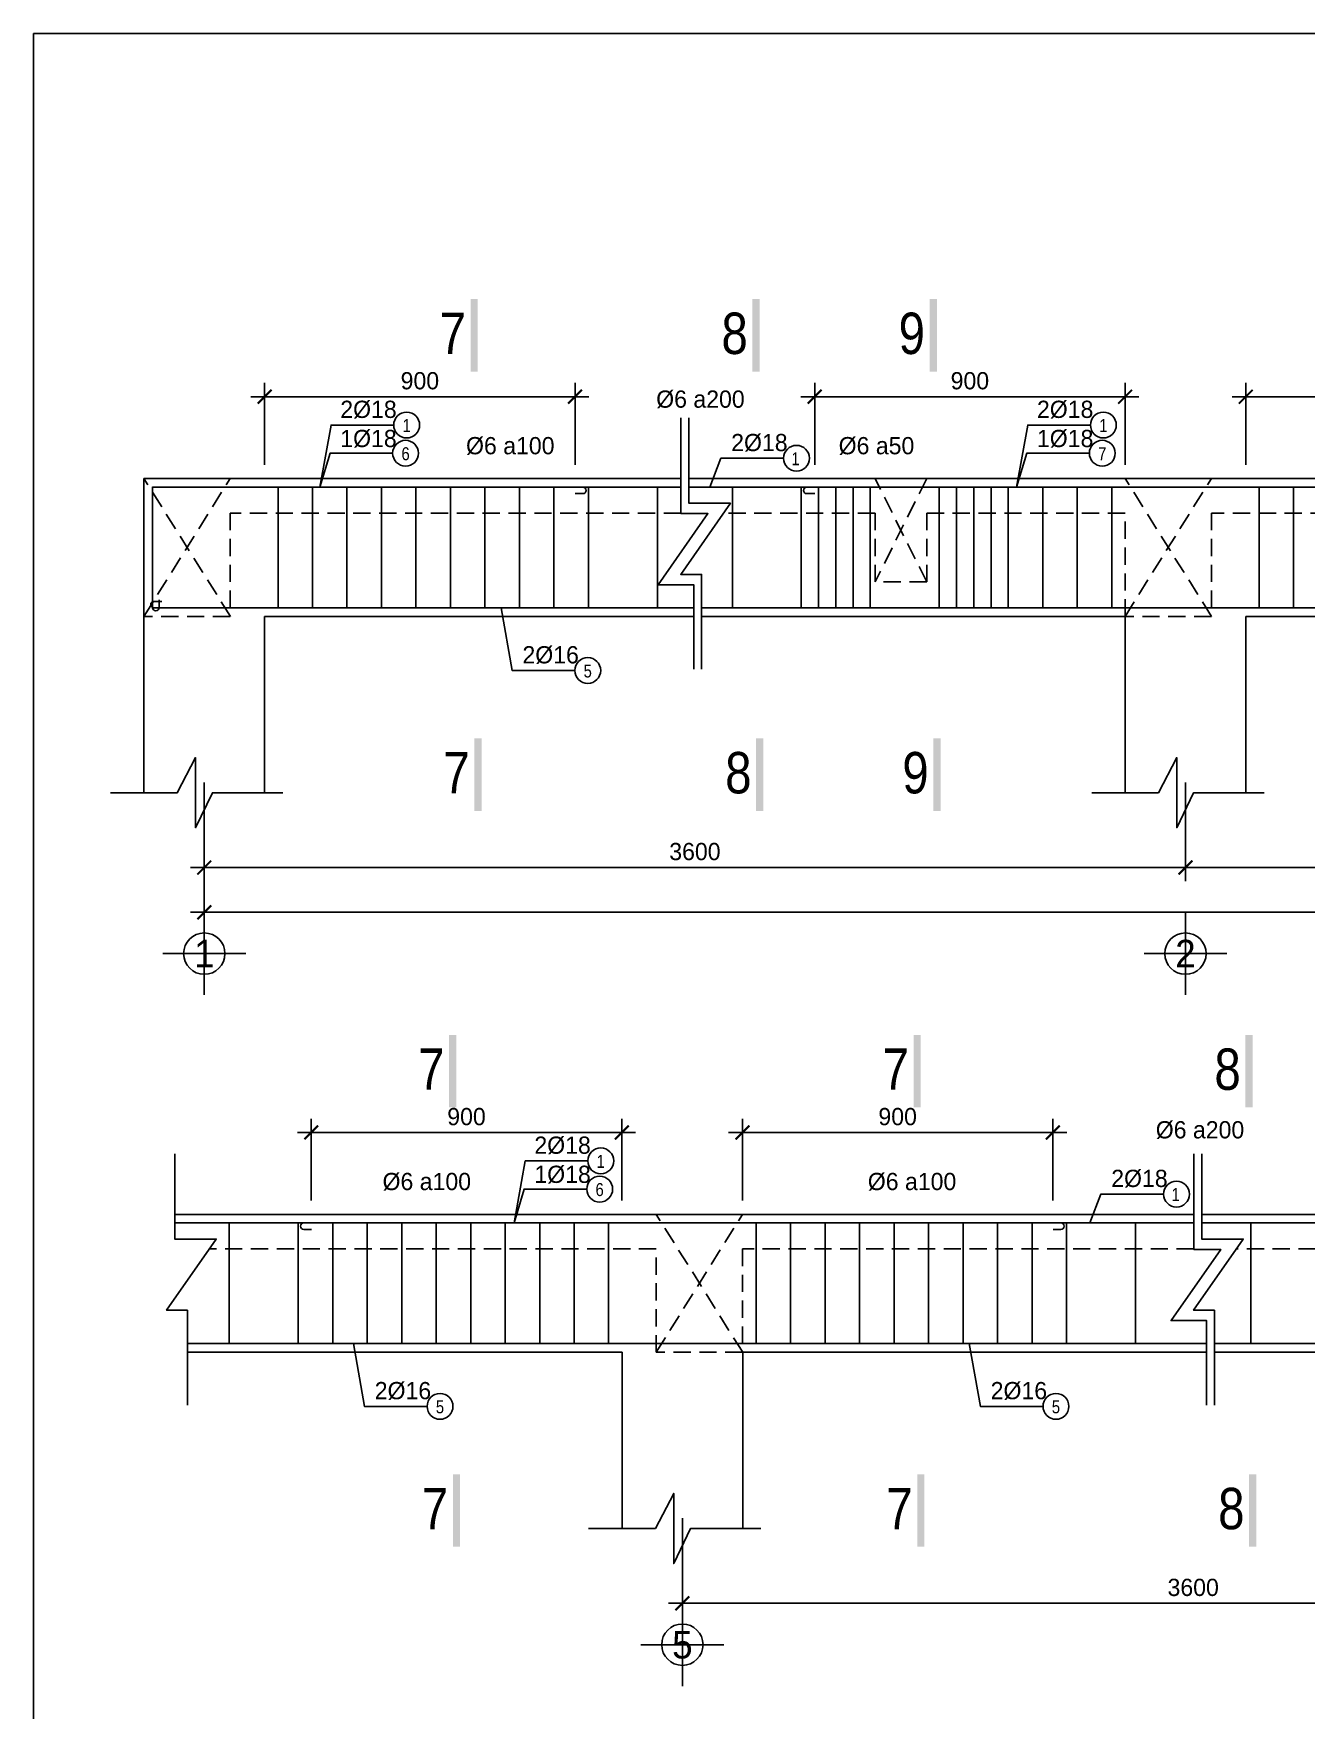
# Model space of a CAD drawing. Extents: x -317 to 4260, y -2056 to 757.
# Drawn here: x 2236.7 to 2421.2, y 509.1 to 752.3 of the extents above; entities that cross this region are included whole.
import ezdxf
from ezdxf.enums import TextEntityAlignment as Align

# ---------------------------------------------------------------- set-up
doc = ezdxf.new("R2010")
doc.units = 0
doc.header["$MEASUREMENT"] = 0
doc.linetypes.add('CENTER2', pattern=[1.125, 0.75, -0.125, 0.125, -0.125])
doc.linetypes.add('HIDDEN', pattern=[0.375, 0.25, -0.125])
doc.layers.get('0').update_dxf_attribs({"linetype": 'CONTINUOUS'})
doc.layers.get('DEFPOINTS').update_dxf_attribs({"linetype": 'CONTINUOUS'})
for name, color, linetype in [('DAI', 3, 'CONTINUOUS'), ('DIM', 1, 'CONTINUOUS'), ('DUT', 7, 'CENTER2'), ('MOTAAR', 1, 'CONTINUOUS'), ('TEXT', 7, 'CONTINUOUS'), ('THEP', 6, 'CONTINUOUS'), ('TU1', 9, 'CONTINUOUS'), ('TUONG', 7, 'CONTINUOUS')]:
    doc.layers.add(name, color=color, linetype=linetype)
doc.styles.add('DIM-NEW', font='VHELVCN.TTF')
doc.styles.add('style1', font='VGOUDYN.TTF')
doc.styles.add('T2', font='VTIMESN.TTF')
doc.dimstyles.new('TL20', dxfattribs={"dimtxt": 2.5, "dimasz": 2, "dimexe": 2, "dimexo": 2, "dimgap": 1, "dimtad": 1, "dimdec": 0, "dimlfac": 20, "dimzin": 0, "dimdsep": 46, "dimtxsty": 'T2', "dimblk": 'ARCHTICK', "dimcen": 2.5, "dimdle": 2, "dimclrd": 1, "dimclre": 1, "dimclrt": 2, "dimadec": 0, "dimazin": 0, "dimtfac": 1, "dimtdec": 0, "dimtix": 1, "dimtofl": 0, "dimtmove": 0, "dimatfit": 0, "dimldrblk": 'ARCHTICK', "dimfxl": 0, "dimtolj": 1, "dimtzin": 0, "dimlwd": -1, "dimlwe": -1, "dimarcsym": 0})

# ---------------------------------------------------------------- blocks, each defined once
blk = doc.blocks.new('_ARCHTICK')
at = {"color": 0, "linetype": 'ByBlock', "const_width": 0.15}
blk.add_lwpolyline([(-0.5, -0.5), (0.5, 0.5)], dxfattribs=at)
blk = doc.blocks.new('*D56')
at = {"layer": 'DEFPOINTS', "color": 0}
for p in [(2330.72, 538.99), (2478.83, 538.99), (2478.83, 524.66)]:
    blk.add_point(p, dxfattribs=at)
at = {"layer": 'TUONG', "color": 1}
for p, q in [((2330.72, 536.99), (2330.72, 522.66)), ((2478.83, 536.99), (2478.83, 522.66)), ((2328.72, 524.66), (2480.83, 524.66))]:
    blk.add_line(p, q, dxfattribs=at)
at = {"layer": 'TUONG', "color": 1, "xscale": 2, "yscale": 2, "zscale": 2, "rotation": 180}
blk.add_blockref('_ARCHTICK', (2330.72, 524.66), dxfattribs=at)
at = {"layer": 'TUONG', "color": 1, "xscale": 2, "yscale": 2, "zscale": 2}
blk.add_blockref('_ARCHTICK', (2478.83, 524.66), dxfattribs=at)
at = {"layer": 'TUONG', "color": 2, "insert": (2404.77, 526.95), "char_height": 2.5, "attachment_point": 5, "style": 'T2'}
blk.add_mtext('\\A1;3600', dxfattribs=at)
blk = doc.blocks.new('*D50')
at = {"layer": 'DEFPOINTS', "color": 0}
for p in [(2276.93, 592.94), (2276.93, 581.06), (2321.93, 581.06)]:
    blk.add_point(p, dxfattribs=at)
at = {"layer": 'TUONG', "color": 1}
for p, q in [((2276.93, 583.06), (2276.93, 594.94)), ((2321.93, 583.06), (2321.93, 594.94)), ((2323.93, 592.94), (2274.93, 592.94))]:
    blk.add_line(p, q, dxfattribs=at)
at = {"layer": 'TUONG', "color": 1, "xscale": 2, "yscale": 2, "zscale": 2, "rotation": 180}
blk.add_blockref('_ARCHTICK', (2276.93, 592.94), dxfattribs=at)
at = {"layer": 'TUONG', "color": 1, "xscale": 2, "yscale": 2, "zscale": 2}
blk.add_blockref('_ARCHTICK', (2321.93, 592.94), dxfattribs=at)
at = {"layer": 'TUONG', "color": 2, "insert": (2299.43, 595.23), "char_height": 2.5, "attachment_point": 5, "style": 'T2'}
blk.add_mtext('\\A1;900', dxfattribs=at)
blk = doc.blocks.new('*D49')
at = {"layer": 'DEFPOINTS', "color": 0}
for p in [(2384.43, 592.94), (2339.43, 581.06), (2384.43, 581.06)]:
    blk.add_point(p, dxfattribs=at)
at = {"layer": 'TUONG', "color": 1}
for p, q in [((2339.43, 583.06), (2339.43, 594.94)), ((2384.43, 583.06), (2384.43, 594.94)), ((2337.43, 592.94), (2386.43, 592.94))]:
    blk.add_line(p, q, dxfattribs=at)
at = {"layer": 'TUONG', "color": 1, "xscale": 2, "yscale": 2, "zscale": 2, "rotation": 180}
blk.add_blockref('_ARCHTICK', (2339.43, 592.94), dxfattribs=at)
at = {"layer": 'TUONG', "color": 1, "xscale": 2, "yscale": 2, "zscale": 2}
blk.add_blockref('_ARCHTICK', (2384.43, 592.94), dxfattribs=at)
at = {"layer": 'TUONG', "color": 2, "insert": (2361.93, 595.23), "char_height": 2.5, "attachment_point": 5, "style": 'T2'}
blk.add_mtext('\\A1;900', dxfattribs=at)
blk = doc.blocks.new('truc2')
at = {"layer": 'MOTAAR'}
for p, q in [((0, -15), (0, 0)), ((7.5, -7.5), (-7.5, -7.5))]:
    blk.add_line(p, q, dxfattribs=at)
blk.add_lwpolyline([(0, -3.5), (0, -1.84)], dxfattribs=at)
blk.add_circle((0, -7.5), 3.75, dxfattribs=at)
at = {"layer": 'TEXT', "style": 'T2'}
blk.add_attdef('1', text='', height=5, dxfattribs=at).set_placement((0, -7.5), align=Align.MIDDLE_CENTER)
blk = doc.blocks.new('*D82')
at = {"layer": 'DEFPOINTS', "color": 0}
for p in [(2261.42, 631.37), (2983.31, 631.37), (2983.31, 624.88)]:
    blk.add_point(p, dxfattribs=at)
at = {"layer": 'TUONG', "color": 1}
for p, q in [((2261.42, 629.37), (2261.42, 622.88)), ((2983.31, 629.37), (2983.31, 622.88)), ((2259.42, 624.88), (2985.31, 624.88))]:
    blk.add_line(p, q, dxfattribs=at)
at = {"layer": 'TUONG', "color": 1, "xscale": 2, "yscale": 2, "zscale": 2, "rotation": 180}
blk.add_blockref('_ARCHTICK', (2261.42, 624.88), dxfattribs=at)
at = {"layer": 'TUONG', "color": 1, "xscale": 2, "yscale": 2, "zscale": 2}
blk.add_blockref('_ARCHTICK', (2983.31, 624.88), dxfattribs=at)
at = {"layer": 'TUONG', "color": 2, "insert": (2622.37, 627.18), "char_height": 2.5, "attachment_point": 5, "style": 'T2'}
blk.add_mtext('\\A1;27600', dxfattribs=at)
blk = doc.blocks.new('*D78')
at = {"layer": 'DEFPOINTS', "color": 0}
for p in [(2403.65, 645.71), (2555.9, 645.71), (2555.9, 631.37)]:
    blk.add_point(p, dxfattribs=at)
at = {"layer": 'TUONG', "color": 1}
for p, q in [((2403.65, 643.71), (2403.65, 629.37)), ((2555.9, 643.71), (2555.9, 629.37)), ((2401.65, 631.37), (2557.9, 631.37))]:
    blk.add_line(p, q, dxfattribs=at)
at = {"layer": 'TUONG', "color": 1, "xscale": 2, "yscale": 2, "zscale": 2, "rotation": 180}
blk.add_blockref('_ARCHTICK', (2403.65, 631.37), dxfattribs=at)
at = {"layer": 'TUONG', "color": 1, "xscale": 2, "yscale": 2, "zscale": 2}
blk.add_blockref('_ARCHTICK', (2555.9, 631.37), dxfattribs=at)
at = {"layer": 'TUONG', "color": 2, "insert": (2479.78, 633.67), "char_height": 2.5, "attachment_point": 5, "style": 'T2'}
blk.add_mtext('\\A1;3600', dxfattribs=at)
blk = doc.blocks.new('*D77')
at = {"layer": 'DEFPOINTS', "color": 0}
for p in [(2261.42, 645.71), (2403.65, 645.71), (2403.65, 631.37)]:
    blk.add_point(p, dxfattribs=at)
at = {"layer": 'TUONG', "color": 1}
for p, q in [((2261.42, 643.71), (2261.42, 629.37)), ((2403.65, 643.71), (2403.65, 629.37)), ((2259.42, 631.37), (2405.65, 631.37))]:
    blk.add_line(p, q, dxfattribs=at)
at = {"layer": 'TUONG', "color": 1, "xscale": 2, "yscale": 2, "zscale": 2, "rotation": 180}
blk.add_blockref('_ARCHTICK', (2261.42, 631.37), dxfattribs=at)
at = {"layer": 'TUONG', "color": 1, "xscale": 2, "yscale": 2, "zscale": 2}
blk.add_blockref('_ARCHTICK', (2403.65, 631.37), dxfattribs=at)
at = {"layer": 'TUONG', "color": 2, "insert": (2332.54, 633.67), "char_height": 2.5, "attachment_point": 5, "style": 'T2'}
blk.add_mtext('\\A1;3600', dxfattribs=at)
blk = doc.blocks.new('*D61')
at = {"layer": 'DEFPOINTS', "color": 0}
for p in [(2457.4, 699.65), (2412.4, 687.78), (2457.4, 687.78)]:
    blk.add_point(p, dxfattribs=at)
at = {"layer": 'TUONG', "color": 1}
for p, q in [((2412.4, 689.78), (2412.4, 701.65)), ((2457.4, 689.78), (2457.4, 701.65)), ((2410.4, 699.65), (2459.4, 699.65))]:
    blk.add_line(p, q, dxfattribs=at)
at = {"layer": 'TUONG', "color": 1, "xscale": 2, "yscale": 2, "zscale": 2, "rotation": 180}
blk.add_blockref('_ARCHTICK', (2412.4, 699.65), dxfattribs=at)
at = {"layer": 'TUONG', "color": 1, "xscale": 2, "yscale": 2, "zscale": 2}
blk.add_blockref('_ARCHTICK', (2457.4, 699.65), dxfattribs=at)
at = {"layer": 'TUONG', "color": 2, "insert": (2434.9, 701.95), "char_height": 2.5, "attachment_point": 5, "style": 'T2'}
blk.add_mtext('\\A1;900', dxfattribs=at)
blk = doc.blocks.new('*D60')
at = {"layer": 'DEFPOINTS', "color": 0}
for p in [(2349.9, 699.65), (2349.9, 687.78), (2394.9, 687.78)]:
    blk.add_point(p, dxfattribs=at)
at = {"layer": 'TUONG', "color": 1}
for p, q in [((2349.9, 689.78), (2349.9, 701.65)), ((2394.9, 689.78), (2394.9, 701.65)), ((2396.9, 699.65), (2347.9, 699.65))]:
    blk.add_line(p, q, dxfattribs=at)
at = {"layer": 'TUONG', "color": 1, "xscale": 2, "yscale": 2, "zscale": 2, "rotation": 180}
blk.add_blockref('_ARCHTICK', (2349.9, 699.65), dxfattribs=at)
at = {"layer": 'TUONG', "color": 1, "xscale": 2, "yscale": 2, "zscale": 2}
blk.add_blockref('_ARCHTICK', (2394.9, 699.65), dxfattribs=at)
at = {"layer": 'TUONG', "color": 2, "insert": (2372.4, 701.95), "char_height": 2.5, "attachment_point": 5, "style": 'T2'}
blk.add_mtext('\\A1;900', dxfattribs=at)
blk = doc.blocks.new('*D59')
at = {"layer": 'DEFPOINTS', "color": 0}
for p in [(2315.17, 699.65), (2270.17, 687.78), (2315.17, 687.78)]:
    blk.add_point(p, dxfattribs=at)
at = {"layer": 'TUONG', "color": 1}
for p, q in [((2270.17, 689.78), (2270.17, 701.65)), ((2315.17, 689.78), (2315.17, 701.65)), ((2268.17, 699.65), (2317.17, 699.65))]:
    blk.add_line(p, q, dxfattribs=at)
at = {"layer": 'TUONG', "color": 1, "xscale": 2, "yscale": 2, "zscale": 2, "rotation": 180}
blk.add_blockref('_ARCHTICK', (2270.17, 699.65), dxfattribs=at)
at = {"layer": 'TUONG', "color": 1, "xscale": 2, "yscale": 2, "zscale": 2}
blk.add_blockref('_ARCHTICK', (2315.17, 699.65), dxfattribs=at)
at = {"layer": 'TUONG', "color": 2, "insert": (2292.67, 701.95), "char_height": 2.5, "attachment_point": 5, "style": 'T2'}
blk.add_mtext('\\A1;900', dxfattribs=at)

msp = doc.modelspace()

# ---------------------------------------------------------------- linework, layer by layer
at = {"layer": 'DAI'}
for p, q in [((2272.105, 669.032), (2272.105, 686.532)), ((2277.105, 669.032), (2277.105, 686.532)), ((2282.105, 669.032), (2282.105, 686.532)), ((2287.105, 669.032), (2287.105, 686.532)), ((2292.105, 669.032), (2292.105, 686.532)), ((2297.105, 669.032), (2297.105, 686.532)), ((2302.105, 669.032), (2302.105, 686.532)), ((2307.105, 669.032), (2307.105, 686.532)), ((2312.105, 669.032), (2312.105, 686.532)), ((2317.105, 669.032), (2317.105, 686.532)), ((2327.105, 669.032), (2327.105, 686.532)), ((2337.966, 669.032), (2337.966, 686.532)), ((2347.966, 669.032), (2347.966, 686.532)), ((2350.466, 669.032), (2350.466, 686.532)), ((2352.966, 669.032), (2352.966, 686.532)), ((2355.466, 669.032), (2355.466, 686.532)), ((2357.966, 669.032), (2357.966, 686.532)), ((2367.966, 669.032), (2367.966, 686.532)), ((2370.466, 669.032), (2370.466, 686.532)), ((2372.966, 669.032), (2372.966, 686.532)), ((2375.466, 669.032), (2375.466, 686.532)), ((2377.966, 669.032), (2377.966, 686.532)), ((2382.966, 669.032), (2382.966, 686.532)), ((2387.966, 669.032), (2387.966, 686.532)), ((2392.966, 669.032), (2392.966, 686.532)), ((2414.335, 669.032), (2414.335, 686.532)), ((2419.335, 669.032), (2419.335, 686.532)), ((2265.037, 562.314), (2265.037, 579.814)), ((2275.037, 562.314), (2275.037, 579.814)), ((2280.037, 562.314), (2280.037, 579.814)), ((2285.037, 562.314), (2285.037, 579.814)), ((2290.037, 562.314), (2290.037, 579.814)), ((2295.037, 562.314), (2295.037, 579.814)), ((2300.037, 562.314), (2300.037, 579.814)), ((2305.037, 562.314), (2305.037, 579.814)), ((2310.037, 562.314), (2310.037, 579.814)), ((2315.037, 562.314), (2315.037, 579.814)), ((2320.037, 562.314), (2320.037, 579.814)), ((2341.406, 562.314), (2341.406, 579.814)), ((2346.406, 562.314), (2346.406, 579.814)), ((2351.406, 562.314), (2351.406, 579.814)), ((2356.406, 562.314), (2356.406, 579.814)), ((2361.406, 562.314), (2361.406, 579.814)), ((2366.406, 562.314), (2366.406, 579.814)), ((2371.406, 562.314), (2371.406, 579.814)), ((2376.406, 562.314), (2376.406, 579.814)), ((2381.406, 562.314), (2381.406, 579.814)), ((2386.406, 562.314), (2386.406, 579.814)), ((2396.406, 562.314), (2396.406, 579.814)), ((2413.144, 562.314), (2413.144, 579.814))]:
    msp.add_line(p, q, dxfattribs=at)
at = {"layer": 'DUT', "linetype": 'HIDDEN', "ltscale": 10}
for p, q in [((2265.209, 667.782), (2252.671, 687.782)), ((2252.671, 667.782), (2265.171, 687.782)), ((2366.151, 672.782), (2358.651, 687.782)), ((2366.151, 687.782), (2358.651, 672.782)), ((2407.438, 667.782), (2394.901, 687.782)), ((2394.901, 667.782), (2407.401, 687.782)), ((2339.471, 561.064), (2326.933, 581.064)), ((2326.933, 561.064), (2339.433, 581.064))]:
    msp.add_line(p, q, dxfattribs=at)
for points in [[(2330.522, 682.782), (2265.171, 682.782), (2265.171, 667.782), (2252.671, 667.782), (2252.671, 682.782)], [(2480.528, 682.782), (2407.401, 682.782), (2407.401, 667.782), (2394.901, 667.782), (2394.901, 682.782), (2366.151, 682.782), (2366.151, 672.782), (2358.651, 672.782), (2358.651, 682.782), (2336.697, 682.782)], [(2404.859, 576.064), (2339.433, 576.064), (2339.433, 561.064), (2326.933, 561.064), (2326.933, 576.064), (2262.164, 576.064)], [(2552.952, 576.064), (2487.541, 576.064), (2487.541, 561.064), (2475.041, 561.064), (2475.041, 576.064), (2411.034, 576.064)]]:
    msp.add_lwpolyline(points, dxfattribs=at)
at = {"layer": 'TEXT', "ltscale": 10}
msp.add_lwpolyline([(2236.669, 158.319), (3076.669, 158.319), (3076.669, 752.319), (2236.669, 752.319)], close=True, dxfattribs=at)
for points in [[(2300.022, 703.303), (2301.072, 703.303), (2300.022, 713.803), (2301.072, 713.803)], [(2340.88, 703.303), (2341.93, 703.303), (2340.88, 713.803), (2341.93, 713.803)], [(2366.561, 703.303), (2367.611, 703.303), (2366.561, 713.803), (2367.611, 713.803)], [(2300.562, 639.581), (2301.612, 639.581), (2300.562, 650.081), (2301.612, 650.081)], [(2341.419, 639.581), (2342.469, 639.581), (2341.419, 650.081), (2342.469, 650.081)], [(2367.1, 639.581), (2368.15, 639.581), (2367.1, 650.081), (2368.15, 650.081)], [(2296.909, 596.586), (2297.959, 596.586), (2296.909, 607.086), (2297.959, 607.086)], [(2364.229, 596.586), (2365.279, 596.586), (2364.229, 607.086), (2365.279, 607.086)], [(2412.339, 596.586), (2413.389, 596.586), (2412.339, 607.086), (2413.389, 607.086)], [(2297.449, 532.864), (2298.499, 532.864), (2297.449, 543.364), (2298.499, 543.364)], [(2364.768, 532.864), (2365.818, 532.864), (2364.768, 543.364), (2365.818, 543.364)], [(2412.878, 532.864), (2413.928, 532.864), (2412.878, 543.364), (2413.928, 543.364)]]:
    msp.add_trace(points, dxfattribs=at)
at = {"layer": 'THEP', "ltscale": 10}
for points in [[(2254.858, 670.18), (2254.858, 669.053, -1), (2253.921, 669.053), (2253.921, 686.571)], [(2315.171, 685.594), (2316.298, 685.594, 1), (2316.298, 686.532), (2315.171, 686.532)], [(2349.901, 685.594), (2348.774, 685.594, -1), (2348.774, 686.532), (2349.901, 686.532)], [(2255.252, 669.969), (2254.125, 669.969, 1), (2254.125, 669.032), (2255.531, 669.032), (2276.304, 669.032), (2278.741, 669.032), (2273.393, 669.032), (2273.73, 669.032), (2270.481, 669.032), (2332.363, 669.032)], [(2276.971, 578.877), (2275.844, 578.877, -1), (2275.844, 579.814), (2276.971, 579.814)], [(2384.471, 578.877), (2385.598, 578.877, 1), (2385.598, 579.814), (2384.471, 579.814)]]:
    msp.add_lwpolyline(points, format="xyb", dxfattribs=at)
for points in [[(2253.921, 686.532), (2330.522, 686.532)], [(2331.668, 686.532), (2480.528, 686.532)], [(2333.51, 669.032), (2339.53, 669.032), (2482.37, 669.032)], [(2257.136, 579.814), (2404.859, 579.814)], [(2406.005, 579.814), (2552.952, 579.814)], [(2258.978, 562.314), (2406.7, 562.314)], [(2407.847, 562.314), (2554.794, 562.314)]]:
    msp.add_lwpolyline(points, dxfattribs=at)
at = {"layer": 'TU1', "lineweight": -2, "ltscale": 10}
for points in [[(2278.19, 686.532), (2279.806, 695.539), (2288.881, 695.539)], [(2379.181, 686.532), (2380.797, 695.539), (2389.872, 695.539)], [(2278.19, 686.532), (2279.651, 691.448), (2288.726, 691.448)], [(2334.698, 686.532), (2336.314, 690.721), (2345.389, 690.721)], [(2379.181, 686.532), (2380.642, 691.448), (2389.717, 691.448)], [(2304.439, 669.032), (2306.055, 659.94), (2315.13, 659.94)], [(2306.326, 579.814), (2307.942, 588.821), (2317.017, 588.821)], [(2306.326, 579.814), (2307.787, 584.73), (2316.862, 584.73)], [(2389.787, 579.814), (2391.403, 584.004), (2400.478, 584.004)], [(2283.026, 562.314), (2284.642, 553.223), (2293.717, 553.223)], [(2372.313, 562.314), (2373.929, 553.223), (2383.004, 553.223)]]:
    msp.add_lwpolyline(points, dxfattribs=at)
at = {"layer": 'TU1', "ltscale": 10}
for centre in [(2290.756, 695.539), (2391.747, 695.539), (2290.601, 691.448), (2391.592, 691.448), (2347.264, 690.721), (2317.005, 659.94), (2318.892, 588.821), (2318.737, 584.73), (2402.353, 584.004), (2295.592, 553.223), (2384.879, 553.223)]:
    msp.add_circle(centre, 1.875, dxfattribs=at)
at = {"layer": 'TUONG'}
for p, q in [((2252.671, 687.782), (2252.671, 667.782)), ((2330.522, 687.782), (2252.671, 687.782)), ((2480.528, 687.782), (2331.668, 687.782)), ((2252.671, 667.782), (2252.671, 642.223)), ((2270.171, 667.782), (2270.171, 642.223)), ((2332.363, 667.782), (2270.171, 667.782)), ((2394.901, 667.782), (2333.51, 667.782)), ((2394.901, 667.782), (2394.901, 642.223)), ((2412.401, 667.782), (2412.401, 642.223)), ((2482.37, 667.782), (2412.401, 667.782)), ((2404.859, 581.064), (2257.136, 581.064)), ((2552.952, 581.064), (2406.005, 581.064)), ((2321.971, 561.064), (2258.978, 561.064)), ((2321.971, 561.064), (2321.971, 535.505)), ((2339.471, 561.064), (2339.471, 535.505)), ((2406.7, 561.064), (2339.471, 561.064)), ((2470.079, 561.064), (2407.847, 561.064))]:
    msp.add_line(p, q, dxfattribs=at)
for points in [[(2330.522, 696.563), (2330.522, 682.709), (2334.437, 682.709), (2327.23, 672.374), (2332.363, 672.374), (2332.363, 660.12)], [(2331.668, 696.563), (2331.668, 684.209), (2337.692, 684.209), (2330.485, 673.874), (2333.51, 673.874), (2333.51, 660.12)], [(2247.837, 642.223), (2257.505, 642.223), (2260.16, 647.305), (2260.16, 637.14), (2262.595, 642.223), (2272.807, 642.223)], [(2390.067, 642.223), (2399.735, 642.223), (2402.39, 647.305), (2402.39, 637.14), (2404.824, 642.223), (2415.037, 642.223)], [(2257.136, 589.846), (2257.136, 577.492), (2263.16, 577.492), (2255.953, 567.156), (2258.978, 567.156), (2258.978, 553.403)], [(2404.859, 589.846), (2404.859, 575.992), (2408.774, 575.992), (2401.567, 565.656), (2406.7, 565.656), (2406.7, 553.403)], [(2406.005, 589.846), (2406.005, 577.492), (2412.029, 577.492), (2404.822, 567.156), (2407.847, 567.156), (2407.847, 553.403)], [(2317.137, 535.505), (2326.805, 535.505), (2329.461, 540.588), (2329.461, 530.423), (2331.895, 535.505), (2342.107, 535.505)]]:
    msp.add_lwpolyline(points, dxfattribs=at)

# ---------------------------------------------------------------- block references
at = {"layer": 'DIM', "ltscale": 10, "xscale": 0.8000000000000002, "yscale": 0.8000000000000002, "zscale": 0.8000000000000002}
for p, values in [((2261.421, 624.883), {'1': '1'}), ((2403.651, 624.883), {'1': '2'}), ((2330.721, 524.657), {'1': '5'})]:
    msp.add_blockref('truc2', p, dxfattribs=at).add_auto_attribs(values)

# ---------------------------------------------------------------- texts
at = {"layer": 'TEXT', "ltscale": 10}
for s, height, style, p in [('7', 6, 'DIM-NEW', (2295.529, 705.845)), ('8', 6, 'DIM-NEW', (2336.386, 705.845)), ('9', 6, 'DIM-NEW', (2362.067, 705.845)), ('%%2546 a200', 2.5, 'style1', (2326.93, 698.051)), ('2%%25418', 2.5, 'style1', (2281.132, 696.57)), ('2%%25418', 2.5, 'style1', (2382.123, 696.57)), ('1', 1.875, 'DIM-NEW', (2290.154, 694.532)), ('1', 1.875, 'DIM-NEW', (2391.146, 694.532)), ('1%%25418', 2.5, 'style1', (2281.132, 692.343)), ('%%2546 a100', 2.5, 'style1', (2299.363, 691.299)), ('2%%25418', 2.5, 'style1', (2337.799, 691.752)), ('%%2546 a50', 2.5, 'style1', (2353.378, 691.299)), ('1%%25418', 2.5, 'style1', (2382.123, 692.343)), ('6', 1.875, 'DIM-NEW', (2289.999, 690.441)), ('1', 1.875, 'DIM-NEW', (2346.532, 689.714)), ('7', 1.875, 'DIM-NEW', (2390.991, 690.441)), ('2%%25416', 2.5, 'style1', (2307.541, 660.971)), ('5', 1.875, 'DIM-NEW', (2316.404, 658.934)), ('7', 6, 'DIM-NEW', (2296.069, 642.123)), ('8', 6, 'DIM-NEW', (2336.926, 642.123)), ('9', 6, 'DIM-NEW', (2362.607, 642.123)), ('7', 6, 'DIM-NEW', (2292.416, 599.127)), ('7', 6, 'DIM-NEW', (2359.735, 599.127)), ('8', 6, 'DIM-NEW', (2407.845, 599.127)), ('%%2546 a200', 2.5, 'style1', (2399.346, 592.082)), ('2%%25418', 2.5, 'style1', (2309.268, 589.852)), ('1', 1.875, 'DIM-NEW', (2318.29, 587.814)), ('%%2546 a100', 2.5, 'style1', (2287.26, 584.582)), ('1%%25418', 2.5, 'style1', (2309.268, 585.625)), ('%%2546 a100', 2.5, 'style1', (2357.604, 584.582)), ('2%%25418', 2.5, 'style1', (2392.889, 585.035)), ('6', 1.875, 'DIM-NEW', (2318.135, 583.724)), ('1', 1.875, 'DIM-NEW', (2401.622, 582.997)), ('2%%25416', 2.5, 'style1', (2286.128, 554.254)), ('2%%25416', 2.5, 'style1', (2375.414, 554.254)), ('5', 1.875, 'DIM-NEW', (2294.99, 552.216)), ('5', 1.875, 'DIM-NEW', (2384.277, 552.216)), ('7', 6, 'DIM-NEW', (2292.955, 535.405)), ('7', 6, 'DIM-NEW', (2360.275, 535.405)), ('8', 6, 'DIM-NEW', (2408.385, 535.405))]:
    msp.add_text(s, height=height, dxfattribs=dict(at, style=style)).set_placement(p)

# ---------------------------------------------------------------- dimensions: what is measured, and where the dimension line sits
at = {"layer": 'TUONG'}
for base, p1, p2, picture, middle in [((2315.171, 699.654), (2270.171, 687.782), (2315.171, 687.782), '*D59', (2292.671, 701.948)), ((2457.401, 699.654), (2412.401, 687.782), (2457.401, 687.782), '*D61', (2434.901, 701.948)), ((2384.433, 592.936), (2339.433, 581.064), (2384.433, 581.064), '*D49', (2361.933, 595.231))]:
    dim = msp.add_linear_dim(base=base, p1=p1, p2=p2, dimstyle='TL20', dxfattribs=at)
    dim.commit()
    dim.dimension.update_dxf_attribs({"geometry": picture, "text_midpoint": middle})
for base, p1, p2, picture, middle in [((2349.901, 699.654), (2394.901, 687.782), (2349.901, 687.782), '*D60', (2372.401, 701.948)), ((2276.933, 592.936), (2321.933, 581.064), (2276.933, 581.064), '*D50', (2299.433, 595.231))]:
    dim = msp.add_linear_dim(base=base, p1=p1, p2=p2, angle=180, dimstyle='TL20', dxfattribs=at)
    dim.commit()
    dim.dimension.update_dxf_attribs({"geometry": picture, "text_midpoint": middle})
for base, p1, p2, text, picture, middle in [((2403.651, 631.375), (2261.421, 645.708), (2403.651, 645.708), '3600', '*D77', (2332.536, 633.669)), ((2983.314, 624.883), (2261.421, 631.375), (2983.314, 631.375), '27600', '*D82', (2622.367, 627.177))]:
    dim = msp.add_linear_dim(base=base, p1=p1, p2=p2, text=text, dimstyle='TL20', dxfattribs=at)
    dim.commit()
    dim.dimension.update_dxf_attribs({"geometry": picture, "text_midpoint": middle})
for base, p1, p2, picture, middle in [((2555.904, 631.375), (2403.651, 645.708), (2555.904, 645.708), '*D78', (2479.777, 633.669)), ((2478.829, 524.657), (2330.721, 538.99), (2478.829, 538.99), '*D56', (2404.775, 526.952))]:
    dim = msp.add_linear_dim(base=base, p1=p1, p2=p2, text='3600', dimstyle='TL20', override={"dimtmove": 1}, dxfattribs=at)
    dim.commit()
    dim.dimension.update_dxf_attribs({"geometry": picture, "text_midpoint": middle})

doc.saveas('drawing.dxf')
